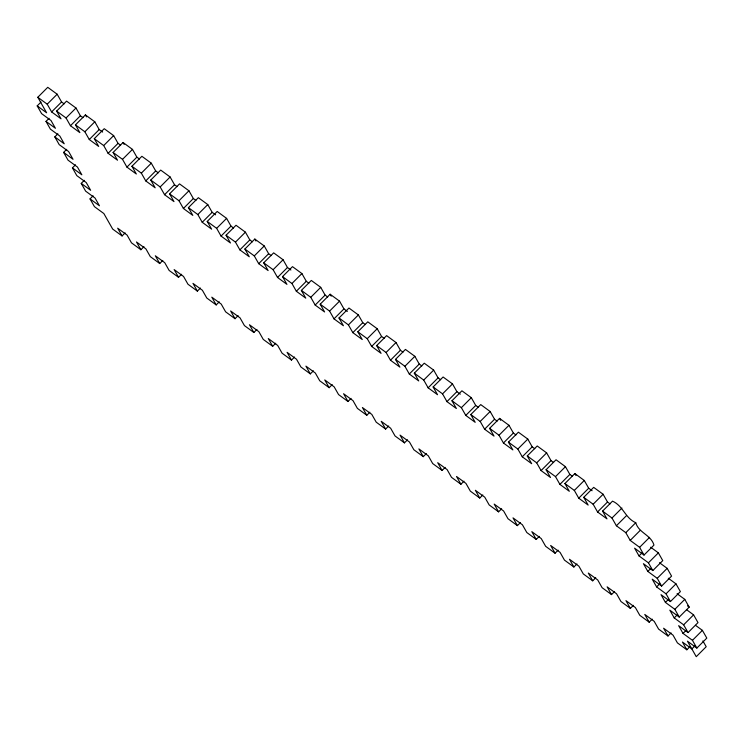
<?xml version="1.0" encoding="UTF-8"?>
<svg xmlns="http://www.w3.org/2000/svg" width="744" height="744" viewBox="0 0 744 744"><rect width="100%" height="100%" fill="white"/><g stroke="black" fill="none" stroke-linecap="round" stroke-linejoin="round"><path stroke-width="1.12" d="M41.022 102.058L37.2 105.89L46.612 112.781L37.804 97.278L47.746 87.318L57.167 94.218L61.566 101.965L64.133 103.853M82.956 117.645L80.389 115.766L75.99 108.01L66.579 101.119L56.628 111.079L61.036 118.826L51.624 111.925L47.216 104.179L57.167 94.218M51.624 111.925L61.566 101.965M57.874 133.827L54.814 136.887L64.226 143.787L59.818 136.031L50.406 129.14L46.007 121.384L49.067 118.324M102.644 132.069L99.222 129.558L94.814 121.802L85.402 114.911L75.46 124.871L79.859 132.618L70.448 125.727L66.049 117.971L75.99 108.01M70.448 125.727L80.389 115.766M75.488 164.824L72.428 167.893L81.84 174.793L77.432 167.037L68.02 160.146L63.621 152.39L66.681 149.33M120.612 145.229L118.045 143.35L113.637 135.603L104.225 128.703L94.283 138.663L98.682 146.419L89.271 139.519L84.872 131.772L94.814 121.802M89.271 139.519L99.222 129.558M139.435 159.03L136.868 157.151L132.469 149.395L123.048 142.495L113.107 152.455L117.515 160.211L108.103 153.31L103.695 145.564L113.637 135.603M108.103 153.31L118.045 143.35M93.093 195.83L90.033 198.899L99.454 205.79L95.046 198.043L85.634 191.143L81.236 183.396L84.295 180.327M158.258 172.822L155.691 170.943L151.292 163.187L141.881 156.296L131.93 166.256L136.338 174.003L126.926 167.112L122.518 159.356L132.469 149.395M126.926 167.112L136.868 157.151M177.091 186.614L174.524 184.735L170.116 176.988L160.704 170.088L150.762 180.048L155.161 187.804L145.75 180.904L141.351 173.147L151.292 163.187M145.75 180.904L155.691 170.943M195.914 200.415L193.347 198.527L188.939 190.78L179.527 183.88L169.585 193.84L173.984 201.596L164.573 194.696L160.174 186.949L170.116 176.988M90.033 198.899L94.442 206.646L103.853 213.547L112.66 229.05L122.072 235.941L125.132 232.881M164.573 194.696L174.524 184.735M215.593 214.83L212.17 212.328L207.771 204.572L198.35 197.681L188.409 207.641L192.817 215.388L183.405 208.487L178.997 200.74L188.939 190.78M122.072 235.941L117.673 228.194L127.085 235.085L131.483 242.842L140.895 249.742L143.955 246.673M183.405 208.487L193.347 198.527M233.56 227.999L230.993 226.12L226.595 218.373L217.183 211.473L207.232 221.433L211.64 229.18L202.228 222.289L197.82 214.532L207.771 204.572M140.895 249.742L136.496 241.986L145.908 248.887L150.307 256.634L159.728 263.534L162.787 260.465M202.228 222.289L212.17 212.328M252.393 241.8L249.817 239.912L245.418 232.165L236.006 225.265L226.064 235.225L230.463 242.981L221.052 236.081L216.653 228.334L226.595 218.373M159.728 263.534L155.319 255.778L164.731 262.678L169.139 270.435L178.551 277.326L181.61 274.266M221.052 236.081L230.993 226.12M271.216 255.592L268.649 253.713L264.241 245.957L254.829 239.057L244.888 249.026L249.287 256.773L239.875 249.872L235.476 242.126L245.418 232.165M178.551 277.326L174.143 269.579L183.554 276.47L187.962 284.227L197.374 291.118L200.434 288.058M239.875 249.872L249.817 239.912M290.895 270.016L287.472 267.505L283.073 259.749L273.653 252.858L263.711 262.818L268.119 270.565L258.698 263.674L254.299 255.917L264.241 245.957M197.374 291.118L192.975 283.371L202.387 290.272L206.786 298.019L216.197 304.919L219.257 301.85M258.698 263.674L268.649 253.713M308.862 283.176L306.296 281.297L301.897 273.55L292.485 266.65L282.534 276.61L286.942 284.366L277.531 277.466L273.122 269.709L283.073 259.749M216.197 304.919L211.798 297.163L221.21 304.064L225.609 311.81L235.03 318.711L238.089 315.642M277.531 277.466L287.472 267.505M327.695 296.977L325.119 295.089L320.72 287.342L311.308 280.442L301.367 290.402L305.765 298.158L296.354 291.257L291.955 283.511L301.897 273.55M235.03 318.711L230.621 310.964L240.033 317.855L244.441 325.612L253.853 332.503L256.913 329.443M296.354 291.257L306.296 281.297M347.374 311.392L343.951 308.89L339.543 301.134L330.131 294.243L320.19 304.203L324.589 311.95L315.177 305.059L310.778 297.302L320.72 287.342M253.853 332.503L249.445 324.756L258.856 331.657L263.264 339.404L272.676 346.304L275.736 343.235M315.177 305.059L325.119 295.089M365.341 324.561L362.774 322.682L358.376 314.935L348.955 308.035L339.013 317.995L343.421 325.742L334 318.851L329.601 311.094L339.543 301.134M272.676 346.304L268.277 338.548L277.689 345.449L282.088 353.195L291.499 360.096L294.559 357.027M334 318.851L343.951 308.89M384.164 338.362L381.598 336.474L377.199 328.727L367.787 321.827L357.836 331.787L362.244 339.543L352.833 332.642L348.425 324.896L358.376 314.935M291.499 360.096L287.1 352.34L296.512 359.24L300.911 366.997L310.332 373.888L313.391 370.828M352.833 332.642L362.774 322.682M402.988 352.154L400.421 350.275L396.022 342.519L386.61 335.628L376.669 345.588L381.067 353.335L371.656 346.434L367.257 338.687L377.199 328.727M310.332 373.888L305.923 366.141L315.335 373.032L319.743 380.788L329.155 387.689L332.215 384.62M371.656 346.434L381.598 336.474M421.82 365.946L419.253 364.067L414.845 356.311L405.434 349.42L395.492 359.38L399.891 367.127L390.479 360.236L386.08 352.479L396.022 342.519M329.155 387.689L324.747 379.933L334.158 386.834L338.567 394.58L347.978 401.481L351.038 398.412M390.479 360.236L400.421 350.275M440.643 379.738L438.077 377.859L433.668 370.112L424.257 363.212L414.315 373.172L418.723 380.928L409.302 374.027L404.903 366.281L414.845 356.311M347.978 401.481L343.579 393.725L352.991 400.625L357.39 408.372L366.801 415.273L369.861 412.213M409.302 374.027L419.253 364.067M460.322 394.162L456.9 391.66L452.501 383.904L443.089 377.003L433.138 386.964L437.546 394.72L428.135 387.819L423.727 380.072L433.668 370.112M366.801 415.273L362.402 407.526L371.814 414.417L376.213 422.173L385.625 429.065L388.684 426.005M428.135 387.819L438.077 377.859M478.29 407.331L475.723 405.452L471.324 397.696L461.912 390.805L451.971 400.765L456.37 408.512L446.958 401.621L442.55 393.864L452.501 383.904M385.625 429.065L381.226 421.318L390.637 428.219L395.045 435.965L404.457 442.866L407.517 439.797M446.958 401.621L456.9 391.66M497.122 421.123L494.555 419.244L490.147 411.497L480.736 404.597L470.794 414.557L475.193 422.313L465.781 415.412L461.382 407.656L471.324 397.696M404.457 442.866L400.049 435.11L409.46 442.01L413.869 449.757L423.28 456.658L426.34 453.589M465.781 415.412L475.723 405.452M515.945 434.924L513.379 433.036L508.97 425.289L499.559 418.388L489.617 428.349L494.025 436.105L484.604 429.204L480.206 421.457L490.147 411.497M423.28 456.658L418.881 448.911L428.293 455.802L432.692 463.559L442.103 470.45L445.163 467.39M484.604 429.204L494.555 419.244M534.769 448.716L532.202 446.837L527.803 439.081L518.391 432.19L508.44 442.15L512.849 449.897L503.437 442.996L499.029 435.249L508.97 425.289M442.103 470.45L437.704 462.703L447.116 469.594L451.515 477.35L460.927 484.251L463.986 481.182M503.437 442.996L513.379 433.036M553.592 462.508L551.025 460.629L546.626 452.882L537.215 445.982L527.273 455.942L531.672 463.689L522.26 456.797L517.852 449.041L527.803 439.081M460.927 484.251L456.528 476.495L465.939 483.395L470.348 491.142L479.759 498.043L482.819 494.974M522.26 456.797L532.202 446.837M572.424 476.309L569.858 474.421L565.449 466.674L556.038 459.773L546.096 469.734L550.495 477.49L541.083 470.589L536.684 462.842L546.626 452.882M479.759 498.043L475.351 490.287L484.763 497.187L489.171 504.944L498.582 511.835L501.642 508.775M541.083 470.589L551.025 460.629M592.103 490.724L588.681 488.222L584.273 480.466L574.861 473.565L564.919 483.535L569.327 491.282L559.906 484.381L555.508 476.634L565.449 466.674M498.582 511.835L494.183 504.088L503.595 510.979L507.994 518.735L517.406 525.627L520.465 522.567M559.906 484.381L569.858 474.421M610.071 503.893L607.504 502.014L603.105 494.258L593.693 487.366L583.742 497.327L588.151 505.074L578.739 498.182L574.331 490.426L584.273 480.466M517.406 525.627L513.007 517.88L522.418 524.78L526.817 532.527L536.229 539.428L539.288 536.359M578.739 498.182L588.681 488.222M650.665 547.212L658.366 552.857L662.764 560.604L652.823 570.564L648.424 562.817L639.012 555.917L634.604 548.17L644.016 555.061L653.967 545.101C651.037 534.834 638.668 532.974 635.748 522.707C625.127 518.075 623.128 505.79 612.517 501.158L602.575 511.119L606.974 518.875L597.562 511.974L593.154 504.227L603.105 494.258M536.229 539.428L531.83 531.672L541.241 538.572L545.65 546.319L555.061 553.22L558.121 550.151M597.562 511.974L607.504 502.014M644.016 555.061L639.617 547.314L630.205 540.414L625.797 532.667L616.385 525.766L611.986 518.019L621.928 508.059M555.061 553.22L550.653 545.473L560.065 552.364L564.473 560.12L573.884 567.012L576.944 563.952M616.385 525.766L626.327 515.806M625.797 532.667L635.748 522.707M630.205 540.414L640.147 530.453M573.884 567.012L569.476 559.265L578.897 566.165L583.296 573.912L592.708 580.813L595.767 577.744M639.617 547.314L649.559 537.354M639.012 555.917L642.072 552.857M592.708 580.813L588.309 573.057L597.72 579.957L602.119 587.704L611.531 594.605L614.591 591.536M648.424 562.817L658.366 552.857M659.472 562.715L667.173 568.36L671.572 576.107L661.63 586.067L657.231 578.321L647.819 571.42L650.879 568.351M657.231 578.321L667.173 568.36M611.531 594.605L607.132 586.849L616.544 593.749L620.952 601.505L630.363 608.397L633.423 605.337M668.279 578.218L675.98 583.854L680.379 591.61L670.437 601.571L666.038 593.824L656.617 586.923L659.677 583.854M666.038 593.824L675.98 583.854M677.087 593.721L684.787 599.357L689.186 607.113L679.244 617.074L674.836 609.317L665.424 602.426L668.484 599.357M630.363 608.397L625.955 600.65L635.367 607.541L639.775 615.297L649.187 622.198L652.246 619.129M674.836 609.317L684.787 599.357M686.749 609.848L693.594 614.86L697.993 622.616L688.051 632.577L683.643 624.821L674.231 617.929L677.291 614.86M649.187 622.198L644.778 614.442L654.199 621.342L658.598 629.089L668.01 635.99L671.069 632.921M683.643 624.821L693.594 614.86M695.547 625.351L702.401 630.363L706.8 638.11L696.858 648.08L692.45 640.324L683.039 633.423L686.098 630.363M692.45 640.324L702.401 630.363M668.01 635.99L663.611 628.234L673.022 635.134L677.421 642.881L686.833 649.782L689.893 646.722M694.905 645.866L691.846 648.926L682.434 642.035L686.833 649.782M37.804 97.278L47.216 104.179M56.628 111.079L66.049 117.971M75.46 124.871L84.872 131.772M94.283 138.663L103.695 145.564M113.107 152.455L122.518 159.356M131.93 166.256L141.351 173.147M150.762 180.048L160.174 186.949M169.585 193.84L178.997 200.74M188.409 207.641L197.82 214.532M207.232 221.433L216.653 228.334M226.064 235.225L235.476 242.126M244.888 249.026L254.299 255.917M263.711 262.818L273.122 269.709M282.534 276.61L291.955 283.511M301.367 290.402L310.778 297.302M320.19 304.203L329.601 311.094M339.013 317.995L348.425 324.896M357.836 331.787L367.257 338.687M376.669 345.588L386.08 352.479M395.492 359.38L404.903 366.281M414.315 373.172L423.727 380.072M433.138 386.964L442.55 393.864M451.971 400.765L461.382 407.656M470.794 414.557L480.206 421.457M489.617 428.349L499.029 435.249M508.44 442.15L517.852 449.041M527.273 455.942L536.684 462.842M546.096 469.734L555.508 476.634M564.919 483.535L574.331 490.426M583.742 497.327L593.154 504.227M602.575 511.119L611.986 518.019M46.007 121.384L55.419 128.284L51.02 120.537L41.599 113.637L37.2 105.89M652.823 570.564L643.411 563.673L647.819 571.42M661.63 586.067L652.218 579.167L656.617 586.923M687.475 605.858L689.186 607.113M63.621 152.39L73.033 159.29L68.625 151.534L59.213 144.643L54.814 136.887M670.437 601.571L661.025 594.67L665.424 602.426M679.244 617.074L669.832 610.173L674.231 617.929M81.236 183.396L90.647 190.287L86.239 182.54L76.827 175.64L72.428 167.893M688.051 632.577L678.64 625.676L683.039 633.423M696.858 648.08L687.447 641.179L696.254 656.682L706.196 646.722L702.894 640.909M574.861 473.565L575.968 475.509M499.559 418.388L500.666 420.332M330.131 294.243L331.238 296.177M254.829 239.057L255.936 241M123.048 142.495L124.155 144.438M85.402 114.911L86.499 116.845"/></g></svg>
